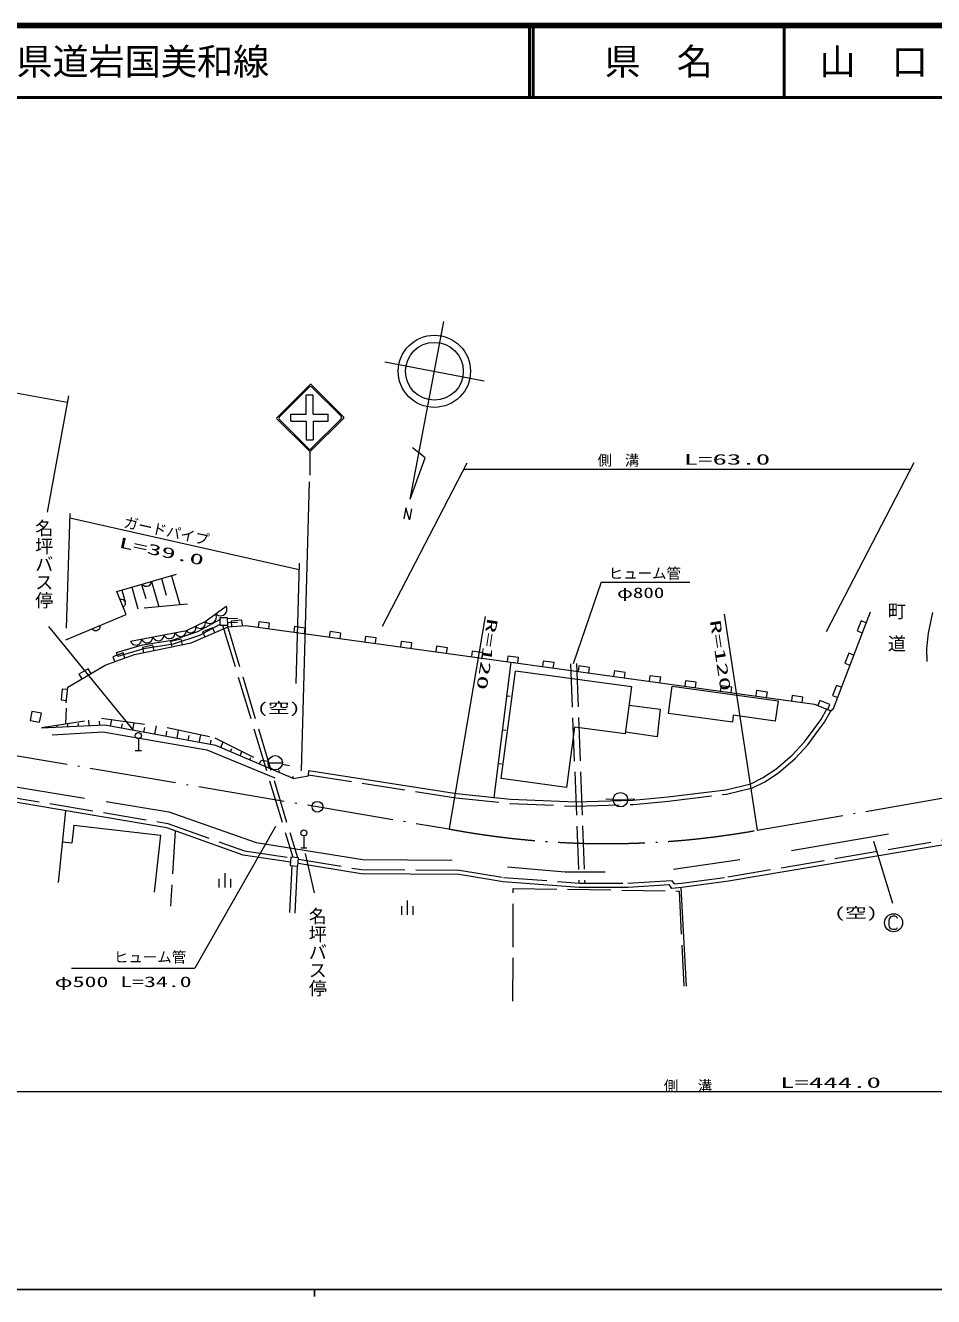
# Model space of a CAD drawing. Units: millimetres, scale not verified. Extents: x 62731 to 702731, y -59 to 359941.
# Drawn here: x 250730 to 376398, y 183941 to 359941 of the extents above; entities that cross this region are included whole.
import ezdxf
from ezdxf.enums import TextEntityAlignment as Align

# ---------------------------------------------------------------- set-up
doc = ezdxf.new("R2010")
doc.units = ezdxf.units.MM
doc.header["$LTSCALE"] = 1000
for name, pattern in [('DASHED', [7.5, 6, -1.5]), ('DASHED_SPACED', [12, 6, -6]), ('LONG_DASHED_DOTTED', [15.25, 12, -1.5, 0.25, -1.5])]:
    doc.linetypes.add(name, pattern=pattern)
for name, color, linetype, lineweight in [('M-TTL', 2, 'Continuous', 140), ('M-TTL-BAND', 7, 'Continuous', 25), ('M-TTL-LINE', 7, 'Continuous', 50), ('S-BGD', 7, 'Continuous', 13), ('S-BGD-HTXT', 6, 'Continuous', 13), ('S-BMK', 2, 'LONG_DASHED_DOTTED', 13)]:
    doc.layers.add(name, color=color, linetype=linetype, lineweight=lineweight)
doc.layers.add('M-TTL-TXT', color=7, linetype='Continuous')
doc.styles.add('@ＭＳ ゴシック', font='')
doc.styles.add('ＭＳ ゴシック', font='')
doc.styles.get('@ＭＳ ゴシック').set_extended_font_data('@MS Gothic')
doc.styles.get('ＭＳ ゴシック').set_extended_font_data('MS Gothic')

# ---------------------------------------------------------------- blocks, each defined once
blk = doc.blocks.new('BUHIN23')
at = {"color": 7, "linetype": 'Continuous', "lineweight": 13}
blk.add_lwpolyline([(734, 154), (581, 888), (-888, 581), (-734, -154)], dxfattribs=at)
blk = doc.blocks.new('BUHIN26')
at = {"color": 7, "linetype": 'Continuous', "lineweight": 13}
blk.add_lwpolyline([(743, -103), (846, 640), (-640, 846), (-743, 103)], dxfattribs=at)
blk = doc.blocks.new('BUHIN28')
at = {"color": 7, "linetype": 'Continuous', "lineweight": 13}
blk.add_lwpolyline([(268, 701), (-433, 968), (-968, -433), (-268, -701)], dxfattribs=at)
blk = doc.blocks.new('BUHIN36')
at = {"color": 7, "linetype": 'Continuous', "lineweight": 13}
for p, q in [((-425, 0), (419, 0)), ((0, 1644), (0, 0))]:
    blk.add_line(p, q, dxfattribs=at)
blk.add_circle((0, 2062), 419, dxfattribs=at)
blk = doc.blocks.new('BUHIN37')
at = {"color": 7, "linetype": 'Continuous', "lineweight": 13}
blk.add_line((0, 0), (496, -62), dxfattribs=at)
blk = doc.blocks.new('BUHIN39')
at = {"color": 7, "linetype": 'Continuous', "lineweight": 13}
blk.add_lwpolyline([(-773, -148), (-681, -315), (-559, -448), (-376, -589), (-188, -649), (5, -672), (244, -626), (415, -533), (567, -408), (685, -209), (745, -41), (773, 148)], dxfattribs=at)
blk = doc.blocks.new('BUHIN40')
at = {"color": 7, "linetype": 'Continuous', "lineweight": 13}
blk.add_lwpolyline([(-653, -307), (-533, -434), (-395, -525), (-200, -608), (-20, -619), (157, -596), (359, -501), (489, -379), (596, -234), (656, -30), (671, 132), (653, 307)], dxfattribs=at)
blk = doc.blocks.new('BUHIN41')
at = {"color": 7, "linetype": 'Continuous', "lineweight": 13}
blk.add_lwpolyline([(-729, -537), (-551, -665), (-359, -743), (-98, -798), (127, -768), (338, -696), (564, -529), (696, -348), (791, -143), (815, 123), (795, 327), (729, 537)], dxfattribs=at)
blk = doc.blocks.new('BUHIN65')
at = {"color": 7, "linetype": 'Continuous', "lineweight": 13}
blk.add_line((-995, 0), (995, 0), dxfattribs=at)
blk.add_circle((0, 0), 995, dxfattribs=at)
blk = doc.blocks.new('BUHIN67')
at = {"color": 7, "linetype": 'Continuous', "lineweight": 13}
blk.add_lwpolyline([(550, 594), (500, 712), (412, 800), (294, 869), (150, 906), (-94, 906), (-288, 869), (-488, 731), (-606, 556), (-656, 306), (-656, -306), (-606, -569), (-512, -725), (-331, -856), (-106, -906), (131, -906), (312, -888), (406, -831), (494, -750), (531, -662)], dxfattribs=at)
blk.add_circle((0, 0), 1244, dxfattribs=at)
blk = doc.blocks.new('BUHIN69')
at = {"color": 7, "linetype": 'Continuous', "lineweight": 13}
for p, q in [((-800, 205), (-800, -995)), ((0, 1000), (0, -1000)), ((800, 205), (800, -995))]:
    blk.add_line(p, q, dxfattribs=at)
blk = doc.blocks.new('BUHIN74')
at = {"color": 2, "linetype": 'Continuous', "lineweight": 13}
for radius in [746, 22.5]:
    blk.add_circle((0, 0), radius, dxfattribs=at)

msp = doc.modelspace()

# ---------------------------------------------------------------- linework, layer by layer
at = {"layer": 'M-TTL'}
msp.add_line((702731, 359941), (62731, 359941), dxfattribs=at)
at = {"layer": 'M-TTL-BAND'}
for p, q in [((62731, 184941), (601731, 184941)), ((290731, 184941), (290731, 183941))]:
    msp.add_line(p, q, dxfattribs=at)
at = {"layer": 'M-TTL-LINE'}
for p, q in [((320481, 359941), (320481, 349941)), ((320981, 359941), (320981, 349941)), ((355731, 359941), (355731, 349941)), ((62731, 349941), (702731, 349941))]:
    msp.add_line(p, q, dxfattribs=at)
at = {"layer": 'S-BGD'}
for p, q in [((303965, 294369), (308624, 318932)), ((300442, 313359), (314197, 310750)), ((285524, 305620), (290126, 310222)), ((285849, 305691), (290055, 309896)), ((290267, 310222), (294769, 305720)), ((290338, 309896), (294444, 305790)), ((290541, 308734), (289588, 308730)), ((289588, 306135), (289588, 308730)), ((290541, 306135), (290541, 308734)), ((290026, 300976), (285524, 305478)), ((285849, 305408), (289955, 301302)), ((287459, 305159), (287455, 306135)), ((287455, 306135), (289588, 306135)), ((287459, 305159), (287880, 305159)), ((287459, 305159), (289592, 305159)), ((289592, 305159), (289592, 302557)), ((294769, 305578), (290167, 300976)), ((294444, 305507), (290238, 301302)), ((290541, 306135), (292607, 306135)), ((290545, 305159), (290545, 302561)), ((290545, 305159), (292610, 305159)), ((292610, 305159), (292607, 306135)), ((289592, 302557), (290545, 302561)), ((306066, 300078), (304287, 301433)), ((290096, 300947), (290096, 297673)), ((303965, 294369), (306066, 300078)), ((289979, 296763), (288872, 256741)), ((303365, 293163), (303085, 291640)), ((303864, 291493), (303365, 293163)), ((304151, 293010), (303864, 291493)), ((263374, 281541), (271614, 283946)), ((263374, 281541), (271614, 283946)), ((270927, 283746), (272107, 279703)), ((264060, 281741), (264536, 280111)), ((265434, 282142), (266304, 279160)), ((266807, 282543), (267376, 280595)), ((268180, 282944), (269206, 279432)), ((269554, 283345), (270215, 281079)), ((264653, 278368), (263374, 281541)), ((256311, 274887), (264653, 278368)), ((275606, 277387), (278523, 279537)), ((362538, 265360), (367660, 278769)), ((376230, 278674), (375660, 275774)), ((253921, 276705), (265572, 262414)), ((272995, 276159), (275606, 277387)), ((273670, 274470), (278788, 276671)), ((274568, 276026), (277613, 277666)), ((277623, 276990), (274808, 275474)), ((278699, 277939), (277609, 277923)), ((277609, 277923), (277625, 276896)), ((277625, 276896), (278715, 276912)), ((278694, 277835), (280070, 277852)), ((278715, 276912), (278699, 277939)), ((280077, 277252), (278702, 277235)), ((278788, 276671), (281220, 276876)), ((281220, 276876), (359928, 265974)), ((265267, 274675), (272995, 276159)), ((266945, 274199), (271043, 274835)), ((271043, 274835), (274568, 276026)), ((274808, 275474), (271186, 274250)), ((375660, 275774), (375401, 273651)), ((261745, 271348), (265840, 272832)), ((263351, 273131), (266945, 274199)), ((263522, 272556), (263351, 273131)), ((267077, 273613), (263522, 272556)), ((265840, 272832), (273670, 274470)), ((271186, 274250), (267077, 273613)), ((375401, 273651), (375453, 271890)), ((256576, 268328), (261745, 271348)), ((317886, 271797), (315528, 253061)), ((316562, 255658), (318561, 270532)), ((318561, 270575), (334610, 268418)), ((256372, 266128), (256576, 268328)), ((334610, 268418), (333726, 261838)), ((339722, 264688), (340246, 268469)), ((340246, 268469), (354871, 266442)), ((354871, 266442), (354482, 263629)), ((359928, 265974), (362180, 265053)), ((251622, 264959), (251380, 263707)), ((252937, 264705), (251622, 264959)), ((252696, 263453), (252937, 264705)), ((256344, 265433), (256274, 263258)), ((348551, 263464), (339722, 264688)), ((348685, 264433), (348551, 263464)), ((354482, 263629), (348685, 264433)), ((360791, 263809), (361657, 265347)), ((362180, 265053), (362538, 265360)), ((251380, 263707), (252696, 263453)), ((261736, 263057), (252933, 262648)), ((253666, 262682), (253658, 262854)), ((255134, 262750), (255124, 262947)), ((256601, 262818), (256578, 263305)), ((258068, 262886), (258050, 263272)), ((259535, 262955), (259498, 263755)), ((261002, 263023), (260976, 263597)), ((277090, 260242), (261736, 263057)), ((262504, 262916), (262671, 263832)), ((264039, 262635), (264147, 263222)), ((265574, 262353), (265765, 263395)), ((267110, 262072), (267231, 262735)), ((268645, 261790), (268859, 262958)), ((270181, 261509), (270315, 262244)), ((271716, 261227), (271932, 262403)), ((326703, 262782), (325583, 254446)), ((333726, 261838), (326703, 262782)), ((358554, 260728), (359994, 262719)), ((359994, 262719), (360791, 263809)), ((254436, 261721), (261442, 262151)), ((261442, 262151), (275840, 259658)), ((273251, 260946), (273375, 261621)), ((274787, 260664), (274984, 261741)), ((276322, 260383), (276435, 260999)), ((277758, 259957), (278090, 260737)), ((356841, 258889), (358554, 260728)), ((275840, 259658), (285253, 255747)), ((287786, 255687), (277090, 260242)), ((279095, 259388), (279273, 259805)), ((280433, 258819), (280693, 259430)), ((354574, 256958), (356841, 258889)), ((270292, 248859), (217042, 257790)), ((281770, 258249), (281904, 258565)), ((283107, 257680), (283295, 258122)), ((284308, 258012), (283321, 258171)), ((284444, 257110), (284535, 257325)), ((286275, 257652), (287255, 257452)), ((244789, 255277), (258899, 252970)), ((285781, 256541), (285898, 256815)), ((287118, 255972), (287166, 256086)), ((287786, 255687), (289903, 256048)), ((289903, 256048), (289929, 256780)), ((289929, 256780), (310370, 253591)), ((325583, 254446), (316562, 255658)), ((351117, 254939), (352743, 255752)), ((352743, 255752), (354574, 256958)), ((310370, 253591), (317858, 252821)), ((339643, 253120), (347650, 254103)), ((347650, 254103), (351117, 254939)), ((261908, 252471), (270580, 251073)), ((317858, 252821), (326900, 252436)), ((326900, 252436), (334770, 252693)), ((332060, 252769), (331061, 252806)), ((334057, 252796), (335055, 252859)), ((334770, 252693), (339643, 253120)), ((255319, 241259), (256314, 251203)), ((270580, 251073), (282668, 246815)), ((257421, 249192), (257142, 246724)), ((257421, 249192), (269427, 247836)), ((280875, 245053), (270292, 248859)), ((257142, 246724), (255880, 246867)), ((269427, 247836), (268535, 239938)), ((282668, 246815), (297408, 244474)), ((382549, 247261), (348025, 241454)), ((356723, 245716), (370142, 248023)), ((368106, 247018), (370699, 238403)), ((287391, 244091), (280875, 245053)), ((287439, 244782), (287359, 243624)), ((288525, 244707), (287439, 244782)), ((288445, 243548), (288525, 244707)), ((289456, 245289), (290688, 239849)), ((287575, 243609), (287258, 237101)), ((287359, 243624), (288445, 243548)), ((288346, 243555), (288027, 237026)), ((297182, 242457), (288470, 243909)), ((297408, 244474), (309802, 244386)), ((317454, 243432), (325427, 242766)), ((340419, 243121), (349580, 244474)), ((310731, 242386), (297182, 242457)), ((316825, 241382), (310731, 242386)), ((327363, 240593), (316825, 241382)), ((325427, 242766), (330972, 242744)), ((348025, 241454), (341573, 240593)), ((334102, 240593), (327363, 240593)), ((339837, 240952), (334102, 240593)), ((340196, 240450), (339837, 240952)), ((341573, 240593), (340196, 240450)), ((341424, 240578), (342180, 226931))]:
    msp.add_line(p, q, dxfattribs=at)
at = {"layer": 'S-BGD', "linetype": 'DASHED_SPACED'}
for p, q in [((273149, 279801), (264397, 278982)), ((252984, 262750), (261275, 264029)), ((261275, 264029), (270334, 262750)), ((270334, 262750), (276936, 261317)), ((276936, 261317), (287838, 255841))]:
    msp.add_line(p, q, dxfattribs=at)
at = {"layer": 'S-BGD', "linetype": 'DASHED'}
for p, q in [((278004, 276902), (287717, 244763)), ((278628, 276911), (288357, 244718)), ((326169, 271564), (327330, 241193)), ((326968, 271594), (328131, 241193)), ((334264, 265837), (338560, 265271)), ((338560, 265271), (338156, 261423)), ((361296, 263483), (362180, 265053)), ((359018, 260346), (360480, 262366)), ((360480, 262366), (361296, 263483)), ((338156, 261423), (333757, 262069)), ((357256, 258455), (359018, 260346)), ((217142, 258421), (270444, 249441)), ((354935, 256478), (357256, 258455)), ((289908, 256176), (310293, 252996)), ((351325, 254371), (353044, 255231)), ((353044, 255231), (354935, 256478)), ((339706, 252523), (347757, 253512)), ((347757, 253512), (351325, 254371)), ((310293, 252996), (317815, 252222)), ((317815, 252222), (326897, 251836)), ((326897, 251836), (334806, 252093)), ((334806, 252093), (339706, 252523)), ((270444, 249441), (281022, 245638)), ((271444, 248444), (270813, 237988)), ((347936, 242047), (382477, 247978)), ((281022, 245638), (287433, 244691)), ((288512, 244511), (297233, 243057)), ((297233, 243057), (310782, 242985)), ((310782, 242985), (316896, 241978)), ((316896, 241978), (327386, 241193)), ((327386, 241193), (334083, 241193)), ((334083, 241193), (340132, 241572)), ((340132, 241572), (340481, 241083)), ((340481, 241083), (341502, 241189)), ((341502, 241189), (347936, 242047)), ((318192, 224841), (318244, 240460)), ((318244, 240460), (341173, 240092)), ((341173, 240092), (341838, 226941))]:
    msp.add_line(p, q, dxfattribs=at)
at = {"layer": 'S-BGD'}
for points in [[(268070, 282912), (268062, 282766), (268026, 282633), (267953, 282475), (267847, 282369), (267723, 282289), (267545, 282237), (267398, 282237), (267251, 282270), (267101, 282363), (267000, 282456), (266918, 282575)], [(263789, 280511), (263935, 280518), (264070, 280495), (264235, 280438), (264352, 280343), (264443, 280228), (264513, 280055), (264527, 279909), (264509, 279760), (264430, 279602), (264349, 279491), (264238, 279398)], [(261036, 276859), (261045, 276713), (261023, 276577), (260969, 276411), (260875, 276294), (260761, 276201), (260589, 276129), (260443, 276114), (260293, 276130), (260134, 276206), (260023, 276287), (259928, 276397)], [(276918, 275867), (276622, 276556), (275244, 275963), (275540, 275274)], [(280752, 276836), (280689, 277583), (279194, 277458), (279257, 276710)], [(264498, 272346), (264242, 273051), (262832, 272540), (263088, 271835)], [(259808, 270217), (259430, 270864), (258135, 270108), (258513, 269460)], [(256543, 267975), (255797, 268044), (255658, 266551), (256404, 266481)], [(361748, 265230), (362032, 265924), (360644, 266492), (360360, 265798)]]:
    msp.add_lwpolyline(points, dxfattribs=at)
for radius in [5000, 4000]:
    msp.add_circle((307319, 312054), radius, dxfattribs=at)
for centre, radius, start, end in [((290196, 309755), 200, 45, 135), ((290196, 310151), 100, 45, 135), ((285595, 305549), 100, 135, 225), ((285991, 305549), 200, 135, 225), ((294302, 305649), 200, 315, 45), ((294698, 305649), 100, 315, 45), ((290097, 301443), 200, 225, 315), ((290097, 301047), 100, 225, 315)]:
    msp.add_arc(centre, radius, start, end, dxfattribs=at)
at = {"layer": 'S-BGD-HTXT'}
for p, q in [((187477, 320291), (256517, 307786)), ((256675, 308650), (253732, 292561)), ((300118, 276751), (311855, 299397)), ((373690, 299397), (361534, 275985)), ((373207, 298466), (311373, 298466)), ((256872, 292365), (256382, 276485)), ((256853, 291747), (288605, 284619)), ((288631, 285503), (288141, 268840)), ((330395, 282868), (326543, 271553)), ((330395, 282868), (342673, 282868)), ((314346, 278094), (309385, 248734)), ((347402, 278448), (352002, 248506)), ((285330, 249029), (274150, 229425)), ((257126, 229425), (274150, 229425)), ((390413, 212279), (191648, 212279))]:
    msp.add_line(p, q, dxfattribs=at)
at = {"layer": 'S-BMK'}
for p, q in [((94299, 285171), (309322, 248689)), ((352002, 248506), (389490, 255034))]:
    msp.add_line(p, q, dxfattribs=at)
msp.add_arc((331162, 364989), 118333, 259.3644, 280.14346, dxfattribs=at)

# ---------------------------------------------------------------- block references
at = {"layer": 'S-BGD'}
for name, p in [('BUHIN41', (276335, 277925)), ('BUHIN41', (277794, 279000)), ('BUHIN40', (273648, 276466)), ('BUHIN40', (274953, 277080)), ('BUHIN26', (283680, 276535)), ('BUHIN26', (288599, 275854)), ('BUHIN28', (366807, 276534)), ('BUHIN39', (266040, 274823)), ('BUHIN39', (267586, 275120)), ('BUHIN39', (269131, 275417)), ('BUHIN39', (270677, 275714)), ('BUHIN23', (271713, 274061)), ('BUHIN39', (272223, 276011)), ('BUHIN26', (293518, 275172)), ('BUHIN26', (298438, 274491)), ('BUHIN26', (303357, 273810)), ('BUHIN23', (267797, 273242)), ('BUHIN26', (308276, 273128)), ('BUHIN26', (313195, 272447)), ('BUHIN28', (365099, 272065)), ('BUHIN26', (318115, 271766)), ('BUHIN37', (317886, 271797)), ('BUHIN26', (323034, 271084)), ('BUHIN26', (327953, 270403)), ('BUHIN26', (332872, 269722)), ('BUHIN26', (337792, 269040)), ('BUHIN26', (342711, 268359)), ('BUHIN26', (347630, 267678)), ('BUHIN26', (352549, 266996)), ('BUHIN28', (363392, 267595)), ('BUHIN37', (317297, 267113)), ('BUHIN26', (357468, 266315)), ('BUHIN37', (316707, 262429)), ('BUHIN36', (266353, 259556)), ('BUHIN65', (285296, 257852)), ('BUHIN37', (316118, 257745)), ('BUHIN65', (333059, 252732)), ('BUHIN37', (315528, 253061)), ('BUHIN36', (289260, 246082)), ('BUHIN69', (278312, 241578)), ('BUHIN69', (303561, 237798)), ('BUHIN67', (370869, 235703))]:
    msp.add_blockref(name, p, dxfattribs=at)
at = {"layer": 'S-BMK'}
msp.add_blockref('BUHIN74', (291132, 251764), dxfattribs=at)

# ---------------------------------------------------------------- texts
at = {"layer": 'M-TTL-TXT', "style": 'ＭＳ ゴシック'}
msp.add_text('一般県道岩国美和線', height=3666, dxfattribs=at).set_placement((239465, 354941), align=Align.MIDDLE_LEFT)
for s, p in [('県\u3000名', (338356, 354941)), ('山\u3000口\u3000県', (373106, 354941))]:
    msp.add_text(s, height=3666, dxfattribs=at).set_placement(p, align=Align.MIDDLE_CENTER)
at = {"layer": 'S-BGD', "style": '@ＭＳ ゴシック'}
for p in [(251829, 291613), (289686, 237901)]:
    msp.add_text('名坪バス停', height=1833, rotation=270, dxfattribs=at).set_placement(p, align=Align.BOTTOM_LEFT)
at = {"layer": 'S-BGD', "style": 'ＭＳ ゴシック', "width": 1.5}
for p in [(282785, 264262), (362661, 235919)]:
    msp.add_text('(空)', height=1466, dxfattribs=at).set_placement(p, align=Align.BOTTOM_LEFT)
at = {"layer": 'S-BGD', "insert": (370156, 280118), "char_height": 1833, "attachment_point": 7, "rotation": 270, "style": '@ＭＳ ゴシック'}
msp.add_mtext('\\T1.8;町道', dxfattribs=at)
at = {"layer": 'S-BGD-HTXT', "style": 'ＭＳ ゴシック'}
for s, width, p in [('L=63.0', 2, (341821, 298686)), ('φ800', 1.45, (332595, 280218)), ('φ500 L=34.0', 1.65, (254765, 226354)), ('L=444.0', 2, (355156, 212403))]:
    msp.add_text(s, height=1466, dxfattribs=dict(at, width=width)).set_placement(p, align=Align.BOTTOM_LEFT)
msp.add_text('ガードパイプ', height=1466, rotation=347.8, dxfattribs=at).set_placement((264142, 290065), align=Align.BOTTOM_LEFT)
at = {"layer": 'S-BGD-HTXT', "style": 'ＭＳ ゴシック', "width": 2}
for s, rotation, p in [('L=39.0', 347.8, (263466, 287251)), ('R=120', 261.2, (314226, 277987)), ('R=120', 278.7, (345003, 277472))]:
    msp.add_text(s, height=1466, rotation=rotation, dxfattribs=at).set_placement(p, align=Align.BOTTOM_LEFT)
at = {"layer": 'S-BGD-HTXT', "style": 'ＭＳ ゴシック'}
for p in [(331446, 282900), (262974, 229775)]:
    msp.add_text('ヒューム管', height=1466, dxfattribs=at).set_placement(p, align=Align.BOTTOM_LEFT)
at = {"layer": 'S-BGD-HTXT', "char_height": 1466, "attachment_point": 7, "style": 'ＭＳ ゴシック'}
for s, insert in [('\\T1.9;側溝', (329882, 298828)), ('\\T2.35;側溝', (339064, 212211))]:
    msp.add_mtext(s, dxfattribs=dict(at, insert=insert))

doc.saveas('drawing.dxf')
